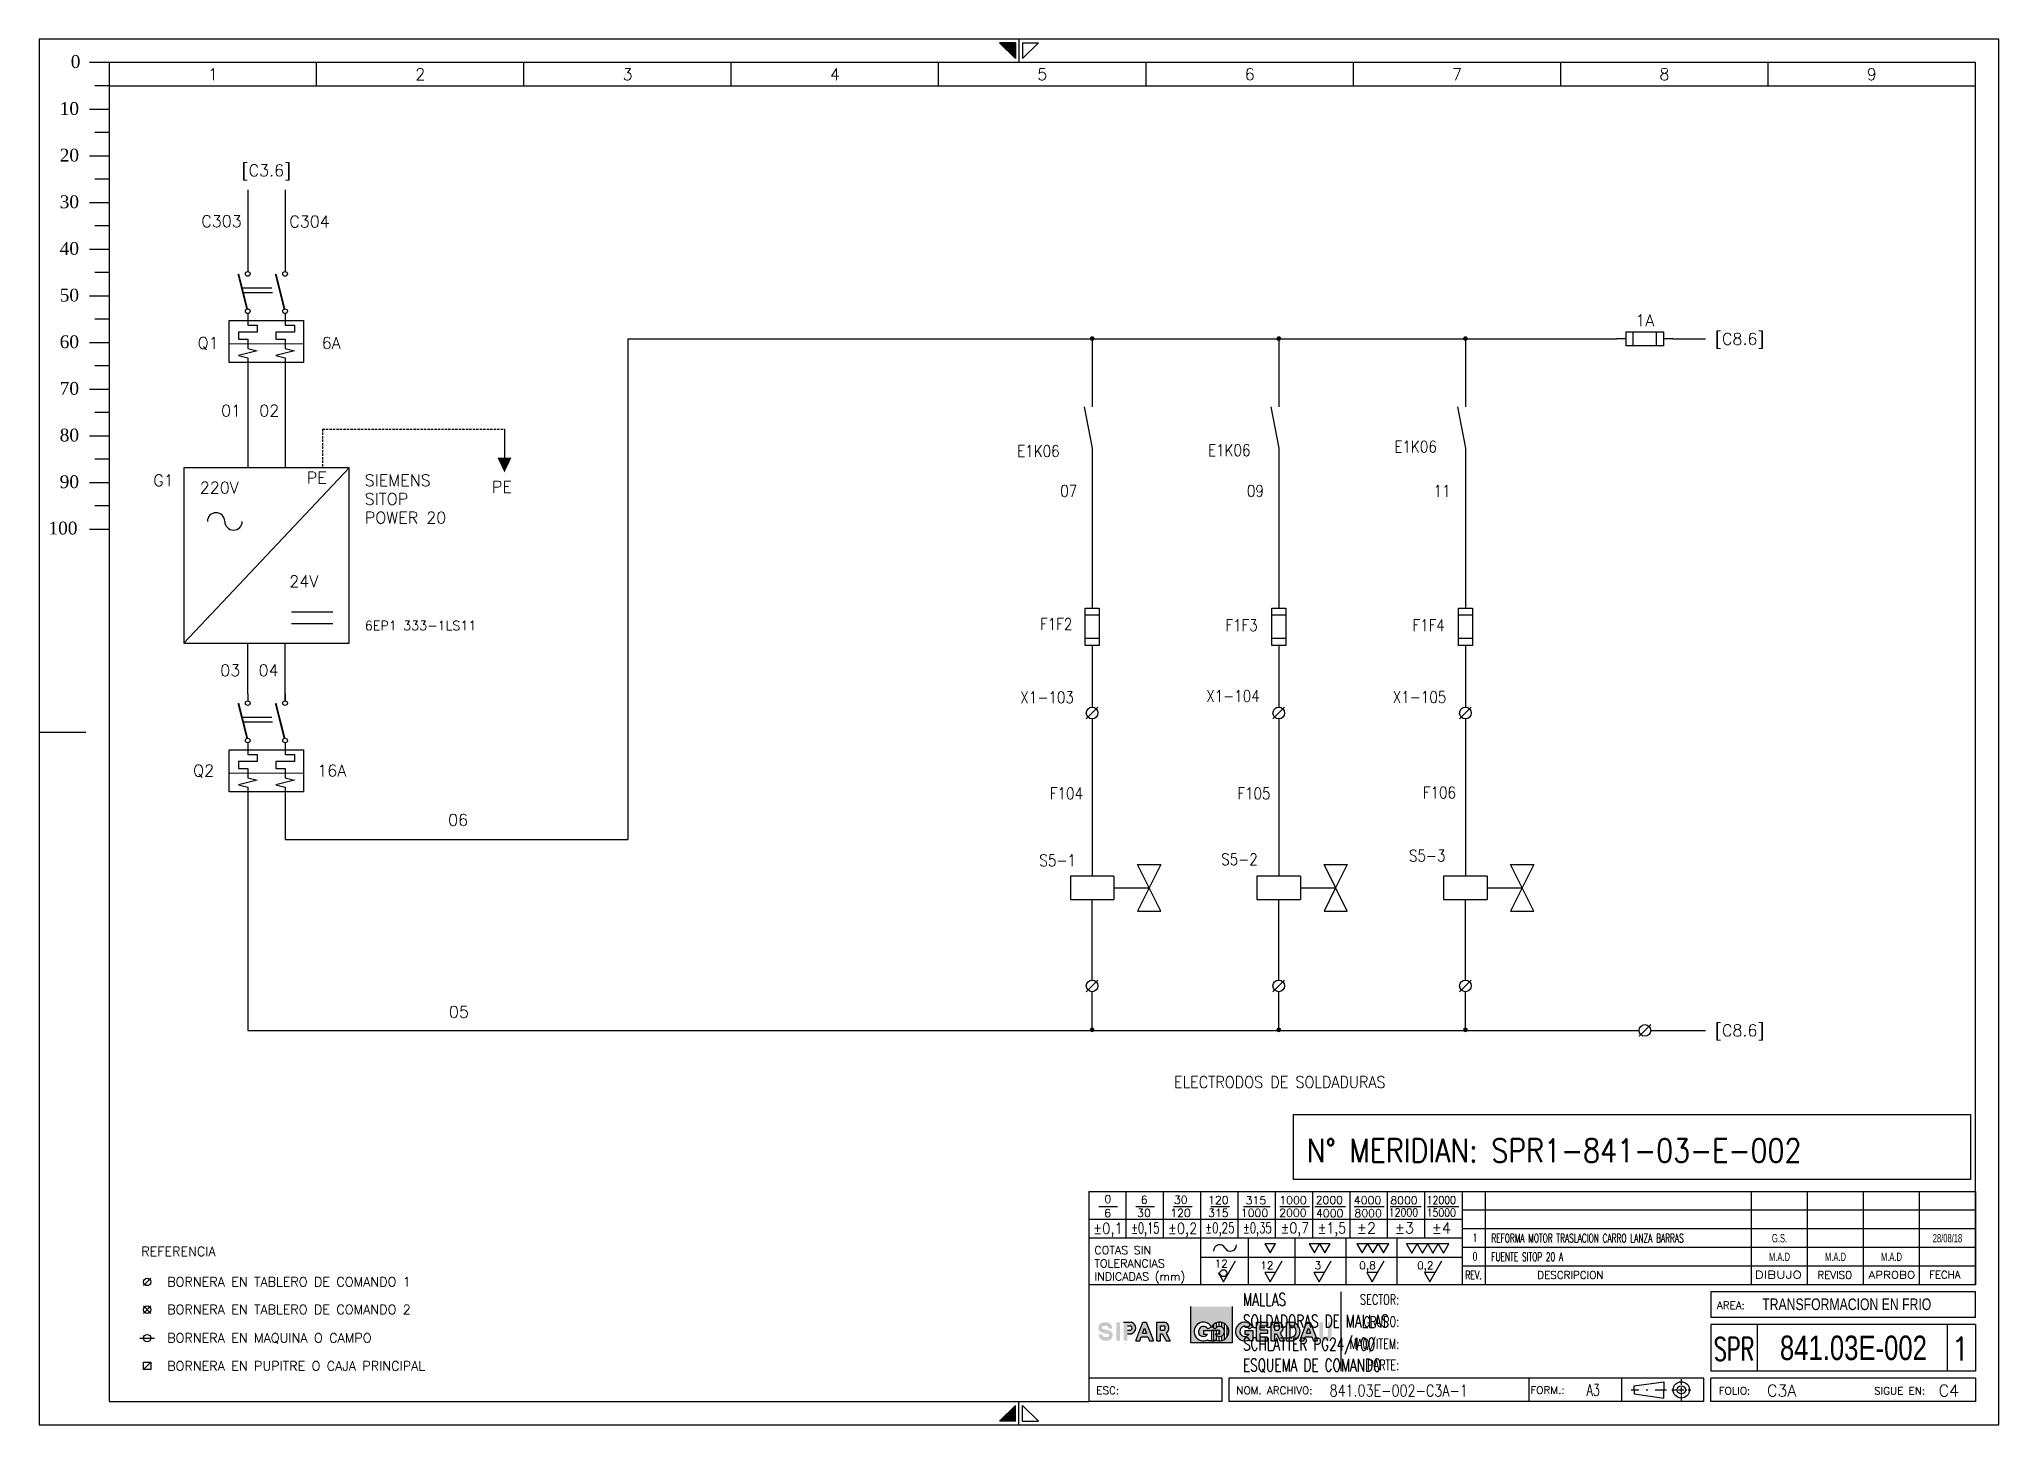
# Model space of a CAD drawing. Header units: millimetres. Extents: x 0 to 420, y 0 to 297.
import ezdxf
from ezdxf.enums import TextEntityAlignment as Align

# ---------------------------------------------------------------- set-up
doc = ezdxf.new("R2010")
doc.units = ezdxf.units.MM
doc.linetypes.add('DASHED2', pattern=[9.525, 6.35, -3.175])
doc.linetypes.add('LÍNEAS_OCULTASX2', pattern=[0.75, 0.5, -0.25])
for name, color, linetype in [('COMPONENTES', 4, 'Continuous'), ('LINE-CONEX', 3, 'Continuous'), ('MARGENES', 6, 'Continuous'), ('REC', 6, 'Continuous'), ('TEX', 150, 'Continuous'), ('TEXTO', 7, 'Continuous'), ('Textos', 150, 'Continuous'), ('TITULO', 6, 'Continuous')]:
    doc.layers.add(name, color=color, linetype=linetype)
doc.styles.add('ARIAL', font='arial.ttf', dxfattribs={"height": 2})
doc.styles.add('DUTCH801', font='dutcheb.ttf', dxfattribs={"width": 1.75, "height": 2.75})
doc.styles.add('LCOTAS', font='ROMANS')
doc.styles.add('LETRA2', font='swissk.ttf', dxfattribs={"height": 2})
doc.styles.add('LETRA25', font='romans', dxfattribs={"height": 2.5})
doc.styles.add('LETRA4', font='ROMANS', dxfattribs={"height": 4})
doc.styles.add('LETRA5', font='ROMANS', dxfattribs={"height": 5})
doc.styles.add('ROMANS', font='romans.shx', dxfattribs={"width": 0.85})
doc.styles.add('SIMPLEX', font='SIMPLEX.shx')
doc.styles.get("Standard").update_dxf_attribs({"font": 'arial.ttf'})

# ---------------------------------------------------------------- blocks, each defined once
blk = doc.blocks.new('A3')
at = {"layer": 'TEX'}
h = blk.add_hatch(color=256, dxfattribs=at)
h.paths.add_polyline_path([(255.67, 25.35), (246.84, 25.35), (246.84, 17.57), (255.67, 17.57)])
h.paths.add_polyline_path([(252.04, 18.24), (252.04, 18.01), (251.24, 18.01), (250.44, 18.01), (250.44, 18.24, -2.348205), (251.24, 21, -2.348205)], flags=16)
h.paths.add_polyline_path([(252.08, 19.4), (252.97, 19.4), (252.97, 20.2), (251.24, 20.2), (249.52, 20.2), (249.52, 19.4), (250.41, 19.4, -3.501885), (250.45, 20.54), (251.24, 21), (252.04, 20.54, -3.501885)], flags=0)
h = blk.add_hatch(color=256, dxfattribs=at)
h.paths.add_polyline_path([(228.13, 21.15), (228.25, 21.17), (228.36, 21.18), (228.49, 21.19), (228.63, 21.18), (228.75, 21.17), (228.86, 21.14), (228.97, 21.08), (229.08, 21), (229.15, 20.89), (229.18, 20.81), (229.2, 20.7), (229.21, 20.6), (230.01, 20.6), (230, 20.66), (230, 20.7), (229.99, 20.75), (229.99, 20.8), (229.98, 20.84), (229.98, 20.88), (229.97, 20.92), (229.96, 20.96), (229.95, 21), (229.94, 21.04), (229.93, 21.08), (229.91, 21.12), (229.9, 21.17), (229.88, 21.21), (229.86, 21.25), (229.83, 21.29), (229.81, 21.34), (229.78, 21.38), (229.75, 21.43), (229.71, 21.47), (229.68, 21.51), (229.64, 21.55), (229.6, 21.59), (229.56, 21.63), (229.52, 21.66), (229.47, 21.7), (229.43, 21.73), (229.38, 21.76), (229.34, 21.79), (229.29, 21.81), (229.25, 21.83), (229.21, 21.85), (229.16, 21.87), (229.12, 21.89), (229.08, 21.9), (229.03, 21.92), (228.99, 21.93), (228.95, 21.94), (228.91, 21.95), (228.87, 21.95), (228.83, 21.96), (228.78, 21.97), (228.74, 21.97), (228.7, 21.97), (228.66, 21.98), (228.62, 21.98), (228.58, 21.98), (228.54, 21.98), (228.5, 21.98), (228.46, 21.98), (228.42, 21.98), (228.38, 21.98), (228.34, 21.98), (228.3, 21.98), (228.25, 21.97), (228.21, 21.97), (228.16, 21.97), (228.11, 21.96), (228.06, 21.95), (228.01, 21.94), (227.95, 21.93), (227.9, 21.92), (227.84, 21.9), (227.78, 21.88), (227.72, 21.86), (227.66, 21.83), (227.6, 21.8), (227.54, 21.77), (227.48, 21.73), (227.42, 21.69), (227.37, 21.65), (227.32, 21.6), (227.27, 21.55), (227.23, 21.5), (227.19, 21.44), (227.15, 21.38), (227.12, 21.31), (227.1, 21.25), (227.07, 21.18), (227.05, 21.12), (227.03, 21.05), (227.02, 20.98), (227.01, 20.92), (227, 20.85), (227, 20.79), (227, 20.72), (227, 20.66), (227.01, 20.6), (227.02, 20.54), (227.04, 20.49), (227.05, 20.44), (227.08, 20.39), (227.1, 20.34), (227.13, 20.29), (227.16, 20.24), (227.19, 20.2), (227.23, 20.16), (227.26, 20.11), (227.3, 20.07), (227.34, 20.04), (227.38, 20), (227.39, 19.99), (227.54, 19.91), (227.8, 19.79), (228.09, 19.7), (228.41, 19.62), (228.72, 19.54), (228.99, 19.49), (229.14, 19.43), (229.29, 19.29), (229.28, 19.1), (229.2, 18.94), (229.03, 18.86), (228.78, 18.82), (228.55, 18.81), (228.34, 18.82), (228.19, 18.86), (228.04, 18.96), (227.92, 19.1), (227.89, 19.21), (227.87, 19.4), (227.07, 19.4), (227.07, 19.34), (227.08, 19.3), (227.08, 19.25), (227.09, 19.2), (227.09, 19.16), (227.1, 19.12), (227.11, 19.08), (227.12, 19.04), (227.13, 19), (227.14, 18.96), (227.15, 18.92), (227.16, 18.88), (227.18, 18.83), (227.2, 18.79), (227.22, 18.75), (227.24, 18.71), (227.27, 18.66), (227.3, 18.62), (227.33, 18.57), (227.36, 18.53), (227.4, 18.49), (227.44, 18.45), (227.48, 18.41), (227.52, 18.37), (227.56, 18.34), (227.6, 18.3), (227.65, 18.27), (227.69, 18.24), (227.74, 18.21), (227.78, 18.19), (227.83, 18.17), (227.87, 18.15), (227.91, 18.13), (227.96, 18.11), (228, 18.1), (228.04, 18.08), (228.08, 18.07), (228.13, 18.06), (228.17, 18.05), (228.21, 18.05), (228.25, 18.04), (228.29, 18.03), (228.33, 18.03), (228.37, 18.03), (228.41, 18.02), (228.45, 18.02), (228.49, 18.02), (228.53, 18.02), (228.57, 18.02), (228.61, 18.02), (228.65, 18.02), (228.7, 18.02), (228.74, 18.02), (228.78, 18.02), (228.82, 18.03), (228.87, 18.03), (228.92, 18.03), (228.97, 18.04), (229.02, 18.05), (229.07, 18.06), (229.12, 18.07), (229.18, 18.08), (229.24, 18.1), (229.29, 18.12), (229.35, 18.14), (229.42, 18.17), (229.48, 18.2), (229.54, 18.23), (229.59, 18.27), (229.65, 18.31), (229.71, 18.35), (229.76, 18.4), (229.8, 18.45), (229.85, 18.5), (229.89, 18.56), (229.92, 18.62), (229.95, 18.69), (229.98, 18.75), (230, 18.82), (230.03, 18.88), (230.04, 18.95), (230.06, 19.02), (230.07, 19.08), (230.07, 19.15), (230.08, 19.21), (230.08, 19.28), (230.07, 19.34), (230.07, 19.4), (230.05, 19.46), (230.04, 19.51), (230.02, 19.56), (230, 19.61), (229.97, 19.66), (229.95, 19.71), (229.92, 19.76), (229.88, 19.8), (229.85, 19.84), (229.81, 19.89), (229.77, 19.93), (229.73, 19.96), (229.69, 20), (229.68, 20.01), (229.64, 20.03), (229.58, 20.06), (229.53, 20.09), (229.48, 20.11), (229.43, 20.14), (229.38, 20.16), (229.34, 20.18), (229.29, 20.19), (229.25, 20.21), (229.21, 20.23), (229.17, 20.24), (229.13, 20.25), (229.09, 20.27), (229.05, 20.28), (229.02, 20.29), (228.98, 20.3), (228.94, 20.31), (228.9, 20.32), (228.86, 20.33), (228.82, 20.34), (228.79, 20.35), (228.69, 20.37), (228.62, 20.39), (228.55, 20.41), (228.51, 20.42), (228.47, 20.43), (228.44, 20.44), (228.4, 20.45), (228.36, 20.46), (228.33, 20.46), (228.29, 20.47), (228.26, 20.48), (228.18, 20.5), (228.09, 20.52), (227.98, 20.56), (227.87, 20.62), (227.79, 20.71), (227.79, 20.83), (227.82, 20.96), (227.89, 21.06), (228, 21.12)])
h.paths.add_polyline_path([(230.87, 18.01), (231.67, 18.01), (231.67, 21.99), (230.87, 21.99)])
h.paths.add_polyline_path([(232.42, 18.01), (233.22, 18.01), (233.22, 19.5), (234.14, 19.5, 0.708852), (234.14, 21.99), (232.42, 21.99)])
h.paths.add_polyline_path([(233.22, 20.3), (233.22, 21.2), (233.97, 21.2, -0.566556), (233.97, 20.3)], flags=16)
h.paths.add_polyline_path([(236.19, 18.83), (237.62, 18.83), (237.94, 18.01), (238.8, 18.01), (237.24, 21.99), (236.52, 21.99), (235.03, 18.01), (235.88, 18.01)])
h.paths.add_polyline_path([(236.49, 19.63), (236.89, 20.7), (237.31, 19.63)], flags=16)
h.paths.add_polyline_path([(240.35, 19.5), (240.71, 19.5), (241.52, 18.01), (242.43, 18.01), (241.52, 19.67, 0.672291), (241.2, 21.99), (239.55, 21.99), (239.55, 18.01), (240.35, 18.01)])
h.paths.add_polyline_path([(240.35, 20.3), (240.35, 21.2), (241.15, 21.2, -0.508421), (241.1, 20.3)], flags=16)
h = blk.add_hatch(dxfattribs=at)
h.set_pattern_fill('ANSI31', color=256, scale=0.179464, angle=45, style=0)
h.set_pattern_definition([(90, (130.9459, 1.37434), (-0.5697977, 1e-16), [])])
h.paths.add_polyline_path([(251.24, 21), (252.04, 20.54, -3.501885), (252.08, 19.4), (252.97, 19.4), (252.97, 20.2), (251.24, 20.2), (251.24, 18.01), (252.04, 18.01), (252.04, 18.24, 2.348205)])
h = blk.add_hatch(color=256, dxfattribs=at)
h.paths.add_polyline_path([(259.33, 18.24), (259.33, 18.01), (260.13, 18.01), (260.13, 20.2), (258.4, 20.2), (258.4, 19.4), (259.29, 19.4, -3.501885), (259.33, 20.54), (260.13, 21, 2.348205)])
h.paths.add_polyline_path([(263.26, 21.99), (260.87, 21.99), (260.87, 18.01), (263.26, 18.01), (263.26, 18.8), (261.66, 18.8), (261.66, 19.56), (263.26, 19.56), (263.26, 20.36), (261.66, 20.36), (261.66, 21.2), (263.26, 21.2)])
h.paths.add_polyline_path([(265.68, 21.99), (264.02, 21.99), (264.02, 18.01), (264.82, 18.01), (264.82, 19.5), (265.18, 19.5), (265.99, 18.01), (266.9, 18.01), (266, 19.67, 0.672291)])
h.paths.add_polyline_path([(264.82, 21.2), (265.63, 21.2, -0.508421), (265.58, 20.3), (264.82, 20.3)], flags=16)
h.paths.add_polyline_path([(268.57, 21.99), (267.33, 21.99), (267.33, 18.01), (268.59, 18.01, 0.825148)])
h.paths.add_polyline_path([(268.12, 21.2), (268.49, 21.2, -0.780464), (268.5, 18.8), (268.12, 18.8)], flags=16)
h.paths.add_polyline_path([(272.41, 21.97), (271.69, 21.99), (270.19, 18.01), (271.04, 18.01), (271.35, 18.83), (272.79, 18.83), (273.11, 18.01), (273.97, 18.01)])
h.paths.add_polyline_path([(272.05, 20.7), (272.47, 19.63), (271.65, 19.63)], flags=16)
h.paths.add_polyline_path([(275.15, 21.99), (274.35, 21.99), (274.35, 19.12, 0.841466), (277, 19.12), (277, 21.99), (276.2, 21.99), (276.2, 19.2, -0.760831), (275.15, 19.2)])
at = {"layer": 'MARGENES', "color": 4}
for p, q in [((420, 297), (0, 297)), ((0, 297), (0, 0)), ((209.23, 296.25), (205.83, 296.25)), ((209.23, 292.85), (205.83, 296.25)), ((209.23, 296.25), (209.23, 292.85)), ((210, 297), (210, 292)), ((210.77, 292.85), (214.17, 296.25)), ((210.77, 296.25), (214.17, 296.25)), ((210.77, 296.25), (210.77, 292.85)), ((420, 0), (420, 297)), ((0, 148.5), (10.02, 148.5)), ((210, 0), (210, 5)), ((0, 0), (420, 0)), ((209.23, 4.15), (205.83, 0.75)), ((209.23, 0.75), (205.83, 0.75)), ((209.23, 0.75), (209.23, 4.15)), ((210.77, 4.15), (214.17, 0.75)), ((210.77, 0.75), (210.77, 4.15)), ((210.77, 0.75), (214.17, 0.75))]:
    blk.add_line(p, q, dxfattribs=at)
at = {"layer": 'MARGENES'}
for p, q in [((415, 292), (15, 292)), ((15, 292), (15, 5)), ((415, 30), (415, 292)), ((415, 50), (415, 30)), ((415, 23), (415, 28.5)), ((415, 21.5), (415, 11.5)), ((415, 10), (415, 5)), ((15, 5), (225, 5)), ((253.5, 5), (225, 5)), ((356.78, 5), (255, 5)), ((415, 5), (358.28, 5))]:
    blk.add_line(p, q, dxfattribs=at)
at = {"layer": 'MARGENES', "color": 1}
for p, q in [((59.44, 287), (59.44, 292)), ((103.89, 287), (103.89, 292)), ((148.33, 287), (148.33, 292)), ((192.78, 287), (192.78, 292)), ((237.22, 287), (237.22, 292)), ((281.67, 287), (281.67, 292)), ((326.11, 287), (326.11, 292)), ((370.56, 287), (370.56, 292)), ((15, 287), (415, 287)), ((227.1, 46.76), (231.1, 46.76)), ((233, 40), (233, 50)), ((235.06, 46.82), (239.06, 46.82)), ((241, 40), (241, 50)), ((243.1, 46.76), (247.1, 46.76)), ((249, 30), (249, 50)), ((251.1, 46.76), (255.1, 46.76)), ((257, 40), (257, 50)), ((258.14, 46.76), (263.81, 46.76)), ((265, 40), (265, 50)), ((265.88, 46.76), (272.28, 46.76)), ((273, 40), (273, 50)), ((273.41, 46.76), (280, 46.76)), ((281, 40), (281, 50)), ((281.87, 46.76), (288.24, 46.76)), ((289, 40), (289, 50)), ((289.57, 46.76), (296.2, 46.76)), ((297, 40), (297, 50)), ((297.52, 46.76), (304.29, 46.76)), ((310, 30), (310, 50)), ((367, 30), (367, 50)), ((379, 30), (379, 50)), ((391, 30), (391, 50)), ((403, 30), (403, 50)), ((305, 44), (225, 44)), ((415, 46), (305, 46)), ((415, 42), (305, 42)), ((259.09, 40), (259.09, 30)), ((269.09, 40), (269.09, 30)), ((280.02, 40), (280.02, 30)), ((290.95, 40), (290.95, 30)), ((415, 38), (305, 38)), ((305, 35.88), (249, 35.88)), ((253.8, 30.65), (256.41, 35.15)), ((263.8, 30.65), (266.41, 35.15)), ((274.32, 30.65), (276.92, 35.15)), ((285.67, 30.65), (288.27, 35.15)), ((298.06, 30.65), (300.66, 35.15)), ((415, 34), (305, 34)), ((252.67, 32.62), (253.8, 30.65)), ((262.67, 32.62), (263.8, 30.65)), ((264.94, 32.62), (262.67, 32.62)), ((273.19, 32.62), (274.32, 30.65)), ((275.46, 32.62), (273.19, 32.62)), ((284.53, 32.62), (285.67, 30.65)), ((286.81, 32.62), (284.53, 32.62)), ((296.92, 32.62), (298.06, 30.65)), ((299.2, 32.62), (296.92, 32.62)), ((351.94, 9.77), (351.94, 8.55)), ((341.17, 7.49), (342.83, 7.49)), ((344.43, 7.49), (344.79, 7.49)), ((346.34, 7.49), (348.79, 7.49)), ((349.91, 7.49), (350.08, 7.49)), ((349.99, 7.49), (350.86, 7.49)), ((351.35, 7.49), (352.48, 7.49)), ((351.94, 8.39), (351.94, 8.23)), ((351.94, 8.02), (351.94, 6.94)), ((351.94, 6.7), (351.94, 6.45)), ((351.94, 6.26), (351.94, 5.18)), ((353.02, 7.49), (353.16, 7.49)), ((353.42, 7.49), (353.96, 7.49))]:
    blk.add_line(p, q, dxfattribs=at)
at = {"layer": 'MARGENES', "color": 7}
for p, q in [((225, 50), (415, 50)), ((305, 50), (305, 30)), ((305, 40), (225, 40)), ((415, 30), (225, 30)), ((279, 28.5), (279, 11.5)), ((415, 28.5), (358.28, 28.5)), ((358.28, 28.5), (358.28, 23)), ((415, 23), (358.28, 23)), ((415, 21.5), (358.28, 21.5)), ((358.28, 21.5), (358.28, 11.5)), ((368.28, 11.5), (368.28, 21.5)), ((409, 11.5), (409, 21.5)), ((253.5, 10), (225, 10)), ((253.5, 10), (253.5, 5)), ((356.78, 10), (255, 10)), ((255, 10), (255, 5)), ((319.3, 10), (319.3, 5)), ((339.1, 10), (339.1, 5)), ((356.78, 5), (356.78, 10)), ((415, 11.5), (358.28, 11.5)), ((415, 10), (358.28, 10)), ((358.28, 5), (358.28, 10))]:
    blk.add_line(p, q, dxfattribs=at)
at = {"layer": 'MARGENES', "color": 1}
for points in [[(262.67, 38.81), (263.8, 36.84), (264.94, 38.81)], [(272.17, 38.81), (273.3, 36.84), (274.44, 38.81)], [(274.44, 38.81), (275.58, 36.84), (276.72, 38.81)], [(282.43, 38.82), (283.57, 36.85), (284.71, 38.82)], [(284.71, 38.82), (285.84, 36.85), (286.98, 38.82)], [(286.98, 38.82), (288.12, 36.85), (289.26, 38.82)], [(293.04, 38.76), (294.18, 36.79), (295.32, 38.76)], [(295.32, 38.76), (296.45, 36.79), (297.59, 38.76)], [(297.59, 38.76), (298.73, 36.79), (299.87, 38.76)], [(299.87, 38.76), (301, 36.79), (302.14, 38.76)]]:
    blk.add_lwpolyline(points, close=True, dxfattribs=at)
blk.add_circle((253.82, 32.5), 0.742, dxfattribs=at)
for centre, start, end in [((253.01, 37.3), 25.3098, 184.5991), ((255.32, 38.52), 210.3269, 2.285)]:
    blk.add_arc(centre, 1.31, start, end, dxfattribs=at)
at = {"layer": 'MARGENES', "color": 4}
for points in [[(209.23, 296.25), (209.23, 292.85), (205.83, 296.25)], [(209.23, 0.75), (209.23, 4.15), (205.83, 0.75)]]:
    blk.add_solid(points, dxfattribs=at)
at = {"layer": 'REC', "color": 1}
for p, q in [((15, 292), (10.8, 292)), ((15, 287), (11.9, 287)), ((10.8, 282), (15, 282)), ((15, 277), (11.9, 277)), ((10.8, 272), (15, 272)), ((15, 267), (11.9, 267)), ((10.8, 262), (15, 262)), ((15, 257), (11.9, 257)), ((10.8, 252), (15, 252)), ((15, 247), (11.9, 247)), ((10.8, 242), (15, 242)), ((15, 237), (11.9, 237)), ((10.8, 232), (15, 232)), ((15, 227), (11.9, 227)), ((10.8, 222), (15, 222)), ((15, 217), (11.9, 217)), ((10.8, 212), (15, 212)), ((15, 207), (11.9, 207)), ((10.8, 202), (15, 202)), ((15, 197), (11.9, 197)), ((10.8, 192), (15, 192))]:
    blk.add_line(p, q, dxfattribs=at)
at = {"layer": 'REC'}
blk.add_line((225, 50), (225, 5), dxfattribs=at)
at = {"layer": 'TEX'}
for p, q in [((246.84, 17.57), (246.84, 25.35)), ((255.67, 25.35), (255.67, 17.57)), ((232.42, 21.99), (234.14, 21.99)), ((233.22, 21.2), (233.97, 21.2)), ((235.03, 18.01), (236.52, 21.99)), ((236.52, 21.99), (237.24, 21.99)), ((237.24, 21.99), (238.8, 18.01)), ((239.55, 18.01), (239.55, 21.99)), ((239.55, 21.99), (241.2, 21.99)), ((240.35, 20.3), (240.35, 21.2)), ((240.35, 21.2), (241.15, 21.2)), ((260.87, 18.01), (260.87, 21.99)), ((260.87, 21.99), (263.26, 21.99)), ((261.66, 20.36), (261.66, 21.2)), ((261.66, 21.2), (263.26, 21.2)), ((263.26, 21.99), (263.26, 21.2)), ((264.02, 18.01), (264.02, 21.99)), ((264.02, 21.99), (265.68, 21.99)), ((264.82, 20.3), (264.82, 21.2)), ((264.82, 21.2), (265.63, 21.2)), ((267.33, 18.01), (267.33, 21.99)), ((267.33, 21.99), (268.57, 21.99)), ((268.12, 18.8), (268.12, 21.2)), ((268.12, 21.2), (268.49, 21.2)), ((270.19, 18.01), (271.69, 21.99)), ((271.69, 21.99), (272.41, 21.97)), ((272.41, 21.97), (273.97, 18.01)), ((233.22, 20.3), (233.97, 20.3)), ((233.22, 19.5), (234.14, 19.5)), ((235.03, 18.01), (235.88, 18.01)), ((235.88, 18.01), (236.19, 18.83)), ((236.19, 18.83), (237.62, 18.83)), ((236.49, 19.63), (236.89, 20.7)), ((236.49, 19.63), (237.31, 19.63)), ((236.89, 20.7), (237.31, 19.63)), ((237.62, 18.83), (237.94, 18.01)), ((237.94, 18.01), (238.8, 18.01)), ((239.55, 18.01), (240.35, 18.01)), ((240.35, 20.3), (241.1, 20.3)), ((240.35, 18.01), (240.35, 19.5)), ((240.35, 19.5), (240.71, 19.5)), ((240.71, 19.5), (241.52, 18.01)), ((241.52, 19.67), (242.43, 18.01)), ((241.52, 18.01), (242.43, 18.01)), ((255.67, 17.57), (246.84, 17.57)), ((249.52, 20.2), (249.52, 19.4)), ((249.52, 20.2), (251.24, 20.2)), ((249.52, 19.4), (250.41, 19.4)), ((250.44, 18.24), (250.44, 18.01)), ((251.24, 18.01), (250.44, 18.01)), ((250.45, 20.54), (251.24, 21)), ((252.04, 20.54), (251.24, 21)), ((252.97, 20.2), (251.24, 20.2)), ((251.24, 20.2), (251.24, 18.01)), ((251.24, 20.2), (251.24, 18.01)), ((251.24, 18.01), (252.04, 18.01)), ((252.04, 18.24), (252.04, 18.01)), ((252.97, 19.4), (252.08, 19.4)), ((252.97, 20.2), (252.97, 19.4)), ((258.4, 20.2), (260.13, 20.2)), ((258.4, 20.2), (258.4, 19.4)), ((258.4, 19.4), (259.29, 19.4)), ((259.33, 20.54), (260.13, 21)), ((259.33, 18.24), (259.33, 18.01)), ((260.13, 18.01), (259.33, 18.01)), ((260.13, 20.2), (260.13, 18.01)), ((260.87, 18.01), (263.26, 18.01)), ((261.66, 20.36), (263.26, 20.36)), ((261.66, 18.8), (261.66, 19.56)), ((263.26, 19.56), (261.66, 19.56)), ((263.26, 18.8), (261.66, 18.8)), ((263.26, 20.36), (263.26, 19.56)), ((263.26, 18.01), (263.26, 18.8)), ((264.02, 18.01), (264.82, 18.01)), ((264.82, 20.3), (265.58, 20.3)), ((264.82, 18.01), (264.82, 19.5)), ((264.82, 19.5), (265.18, 19.5)), ((265.18, 19.5), (265.99, 18.01)), ((265.99, 18.01), (266.9, 18.01)), ((266, 19.67), (266.9, 18.01)), ((267.33, 18.01), (268.59, 18.01)), ((268.12, 18.8), (268.5, 18.8)), ((270.19, 18.01), (271.04, 18.01)), ((271.04, 18.01), (271.35, 18.83)), ((271.35, 18.83), (272.79, 18.83)), ((271.65, 19.63), (272.05, 20.7)), ((271.65, 19.63), (272.47, 19.63)), ((272.05, 20.7), (272.47, 19.63)), ((272.79, 18.83), (273.11, 18.01)), ((273.11, 18.01), (273.97, 18.01))]:
    blk.add_line(p, q, dxfattribs=at)
for centre, radius, start, end in [((233.7, 20.75), 0.524, 300.9321, 59.0679), ((233.7, 20.75), 1.32, 289.338, 70.662), ((240.8, 20.77), 0.558, 302.7945, 50.5935), ((240.89, 20.77), 1.27, 300.0461, 75.6964), ((249.52, 20), 1.99, 30, 297.7317), ((249.52, 20), 1.08, 30, 326.251), ((252.97, 20), 1.99, 242.2683, 150), ((252.97, 20), 1.08, 213.749, 150), ((258.4, 20), 1.99, 30, 297.7317), ((258.4, 20), 1.08, 30, 326.251), ((265.27, 20.77), 0.558, 302.7945, 50.5935), ((265.36, 20.77), 1.27, 300.0461, 75.6964), ((268.2, 20), 1.23, 284.4183, 76.3013), ((268.2, 20), 2.03, 281.2242, 79.3349)]:
    blk.add_arc(centre, radius, start, end, dxfattribs=at)
at = {"layer": 'Textos'}
for p, q in [((341.85, 8.34), (348.22, 9.24)), ((348.22, 9.24), (348.22, 7.49)), ((341.85, 7.49), (341.85, 8.34)), ((341.85, 7.49), (341.85, 6.63)), ((341.85, 6.63), (348.22, 5.73)), ((348.22, 5.73), (348.22, 7.49))]:
    blk.add_line(p, q, dxfattribs=at)
for radius in [1.75, 0.877]:
    blk.add_circle((351.94, 7.49), radius, dxfattribs=at)
at = {"layer": 'MARGENES', "color": 1, "style": 'LCOTAS'}
for s, height, p in [('0', 1.71, (228.3, 47.52)), ('6', 1.71, (228.26, 44.52)), ('30', 1.71, (235.33, 44.55)), ('6', 1.71, (236.08, 47.38)), ('120', 1.71, (242.42, 44.55)), ('30', 1.71, (243.21, 47.37)), ('315', 1.71, (250.53, 44.55)), ('120', 1.71, (250.53, 47.32)), ('1000', 1.71, (257.54, 44.57)), ('315', 1.71, (258.57, 47.26)), ('2000', 1.71, (265.77, 44.58)), ('1000', 1.71, (265.8, 47.3)), ('2000', 1.71, (273.58, 47.32)), ('4000', 1.71, (273.66, 44.5)), ('4000', 1.71, (281.77, 47.28)), ('8000', 1.71, (281.9, 44.51)), ('8000', 1.71, (289.58, 47.26)), ('%%P2', 2.3, (282.4, 41.04)), ('%%P3', 2.3, (290.53, 41.04)), ('%%P4', 2.3, (298.48, 41.04)), ('COTAS SIN', 1.743, (226.15, 36.55)), ('TOLERANCIAS', 1.743, (226.15, 33.72)), ('12', 1.656, (251.94, 33.74)), ('12', 1.656, (261.7, 33.33)), ('3', 1.66, (273.35, 33.33)), ('0,8', 1.656, (282.92, 33.33)), ('0,2', 1.656, (295.31, 33.33)), ('INDICADAS (mm)', 1.743, (226.15, 30.9))]:
    blk.add_text(s, height=height, dxfattribs=at).set_placement(p)
for s, height, width, p, p2 in [('12000', 1.71, 0.797835, (289.25, 44.67), (295.55, 44.67)), ('12000', 1.71, 0.790089, (297.4, 47.32), (303.64, 47.32)), ('15000', 1.71, 0.790089, (297.4, 44.63), (303.64, 44.63)), ('%%P0,1', 2.3, 0.865454, (225.88, 40.96), (232.23, 40.96)), ('%%P0,15', 2.3, 0.598358, (234.03, 41.03), (240.12, 41.03)), ('%%P0,2', 2.3, 0.787915, (241.91, 40.96), (248.21, 40.96)), ('%%P0,25', 2.3, 0.617458, (249.89, 41.06), (256.18, 41.06)), ('%%P0,35', 2.3, 0.603736, (257.99, 41.06), (264.14, 41.06)), ('%%P0,7', 2.3, 0.760403, (266.1, 41.06), (272.18, 41.06)), ('%%P1,5', 2.3, 0.762292, (274.03, 41.03), (280.12, 41.03))]:
    blk.add_text(s, height=height, dxfattribs=dict(at, width=width)).set_placement(p, p2, align=Align.FIT)
at = {"layer": 'REC', "color": 1, "style": 'DUTCH801'}
for s, p in [('0', (6.76, 290.84)), ('10', (4.39, 280.77)), ('20', (4.39, 270.77)), ('30', (4.39, 260.77)), ('40', (4.39, 250.77)), ('50', (4.39, 240.77)), ('60', (4.39, 230.77)), ('70', (4.39, 220.77)), ('80', (4.39, 210.77)), ('90', (4.39, 200.77)), ('100', (1.98, 190.84))]:
    blk.add_text(s, height=2.75, dxfattribs=at).set_placement(p)
at = {"layer": 'TEX', "style": 'LCOTAS'}
for s, p in [('1', (37.22, 289.5)), ('2', (81.67, 289.5)), ('3', (126.11, 289.5)), ('4', (170.56, 289.5)), ('5', (215, 289.5)), ('6', (259.44, 289.5)), ('7', (303.89, 289.5)), ('8', (348.33, 289.5)), ('9', (392.78, 289.5))]:
    blk.add_text(s, height=2.5, dxfattribs=at).set_placement(p, align=Align.MIDDLE_CENTER)
at = {"layer": 'TEX', "width": 0.6456}
for tag, p in [('DIBUJO', (373, 48)), ('REVISO', (385, 48)), ('APROBO', (397, 48)), ('FECHA', (409, 48)), ('DIBUJO', (373, 44)), ('REVISO', (385, 44)), ('APROBO', (397, 44)), ('FECHA', (409, 44)), ('DIBUJO', (373, 40)), ('REVISO', (385, 40)), ('APROBO', (397, 40)), ('FECHA', (409, 40)), ('DIBUJO', (373, 36)), ('REVISO', (385, 36)), ('APROBO', (397, 36)), ('FECHA', (409, 36))]:
    blk.add_attdef(tag, text='', height=1.8, dxfattribs=at).set_placement(p, align=Align.MIDDLE_CENTER)
at = {"layer": 'Textos', "style": 'LCOTAS'}
for s, height, width, p, p2 in [('REV.', 1.8, 0.645643, (305.64, 31.2), (309.18, 31.2)), ('DIBUJO', 1.6, 1.231263, (367.73, 31.37), (377.77, 31.37)), ('APROBO', 1.6, 1.075207, (392.08, 31.33), (402.07, 31.33))]:
    blk.add_text(s, height=height, dxfattribs=dict(at, width=width)).set_placement(p, p2, align=Align.FIT)
for s, height, p in [('DESCRIPCION', 1.62, (321.1, 31.3)), ('REVISO', 1.6, (381.15, 31.32)), ('FECHA', 1.6, (405.07, 31.37)), ('AREA:', 1.627, (359.58, 24.81)), ('ESC:', 1.627, (226.58, 6.56)), ('NOM. ARCHIVO:', 1.6271, (256.58, 6.56)), ('FORM.:', 1.627, (319.62, 6.62)), ('FOLIO:', 1.627, (359.97, 6.47)), ('SIGUE EN:', 1.627, (393.27, 6.47))]:
    blk.add_text(s, height=height, dxfattribs=at).set_placement(p)
at = {"layer": 'Textos', "style": 'LCOTAS', "width": 0.7}
for s, p in [('SECTOR:', (291.49, 25.76)), ('GRUPO:', (291.49, 21.03)), ('MAQ/ITEM:', (291.49, 16.26)), ('PARTE:', (291.49, 11.74))]:
    blk.add_text(s, height=2.169, dxfattribs=at).set_placement(p, align=Align.RIGHT)
at = {"layer": 'Textos', "style": 'LCOTAS', "width": 0.645643}
for p in [(307.74, 48.1), (307.74, 44.1), (307.74, 40.1), (307.74, 36.1)]:
    blk.add_attdef('REV', text='', height=1.8, dxfattribs=at).set_placement(p, align=Align.MIDDLE)
at = {"layer": 'Textos'}
for tag, p, height, style, width in [('TEXTO_DE_REVISION', (311.23, 47.1), 1.8, 'LCOTAS', 0.645643), ('TEXTO_DE_REVISION', (311.23, 43.1), 1.8, 'LCOTAS', 0.645643), ('TEXTO_DE_REVISION', (311.23, 39.1), 1.8, 'LCOTAS', 0.645643), ('TEXTO_DE_REVISION', (311.23, 35.1), 1.8, 'LCOTAS', 0.645643), ('ARCHIVO', (276.56, 6.1), 2.5, 'LETRA25', 0.8)]:
    blk.add_attdef(tag, p, '', height=height, dxfattribs=dict(at, style=style, width=width))
for tag, style, width, p in [('AREA', 'ARIAL', 0.75, (387.41, 25.84)), ('A', 'LETRA25', 0.7, (333.06, 7.45))]:
    blk.add_attdef(tag, text='', height=2.5, dxfattribs=dict(at, style=style, width=width)).set_placement(p, align=Align.MIDDLE_CENTER)
at = {"layer": 'Textos', "style": 'LETRA25'}
for tag, p in [('ESC', (232.65, 6.1)), ('FOLIO', (370.29, 6.1)), ('SIGUE EN', (407.08, 6.1))]:
    blk.add_attdef(tag, p, '', height=2.5, dxfattribs=at)
at = {"layer": 'TITULO', "color": 150, "style": 'LETRA4', "width": 0.7}
for tag, p in [('SECTOR', (292.49, 25.49)), ('GRUPO', (292.49, 20.87)), ('MAQ/ITEM', (292.49, 15.96)), ('PARTE', (292.49, 11.44))]:
    blk.add_attdef(tag, p, '', height=2.5, dxfattribs=at)
at = {"layer": 'TITULO', "style": 'LETRA5', "width": 0.65}
blk.add_attdef('COD', text='', height=5, dxfattribs=at).set_placement((363.24, 16.25), align=Align.MIDDLE)
at = {"layer": 'TITULO', "color": 6, "style": 'LETRA2', "width": 0.75}
blk.add_attdef('NUMERO', text='', height=5.25, dxfattribs=at).set_placement((388.84, 16.5), align=Align.MIDDLE_CENTER)
at = {"layer": 'TITULO', "style": 'LETRA5'}
blk.add_attdef('REV', text='', height=5, dxfattribs=at).set_placement((411.77, 16.3), align=Align.MIDDLE)
blk = doc.blocks.new('TERM_2F')
at = {"layer": 'COMPONENTES'}
for p, q in [((0, 0), (0, -1.5)), ((8, 0), (8, -1.5)), ((12, -21), (12, -12)), ((0, -21), (0, -24.18)), ((8, -21), (8, -24.18))]:
    blk.add_line(p, q, dxfattribs=at)
at = {"layer": 'COMPONENTES', "linetype": 'DASHED2'}
for p, q in [((-1.16, -5), (6.75, -5)), ((-1, -6), (7, -6))]:
    blk.add_line(p, q, dxfattribs=at)
at = {"layer": 'COMPONENTES'}
for points, const_width in [([(-0.12, -9.51), (-2, -2)], 0.4), ([(7.88, -9.51), (6, -2)], 0.4), ([(12, -17), (-4, -17)], 0.2)]:
    blk.add_lwpolyline(points, dxfattribs=dict(at, const_width=const_width))
for points in [[(12, -21), (-4, -21), (-4, -12), (12, -12)], [(0, -10.5), (0, -13), (2, -13), (2, -14.5), (-2, -14.5), (-2, -16), (0, -16), (0, -18), (2, -18.5), (-2, -19.5), (0, -20), (0, -21)], [(8, -10.5), (8, -13), (10, -13), (10, -14.5), (6, -14.5), (6, -16), (8, -16), (8, -18), (10, -18.5), (6, -19.5), (8, -20), (8, -21)]]:
    blk.add_lwpolyline(points, dxfattribs=at)
for centre in [(0, -2), (8, -2), (0, -10), (8, -10)]:
    blk.add_circle(centre, 0.5, dxfattribs=at)
blk = doc.blocks.new('FUS')
at = {"layer": 'COMPONENTES'}
for p, q in [((0, 0), (0, -2)), ((-1.5, -2), (1.5, -2)), ((-1.5, -10), (-1.5, -2)), ((1.5, -3.5), (-1.5, -3.5)), ((1.5, -2), (1.5, -10)), ((1.5, -8.51), (-1.5, -8.51)), ((1.5, -10), (-1.5, -10)), ((0, -10), (0, -12))]:
    blk.add_line(p, q, dxfattribs=at)
at = {"layer": 'TEXTO', "style": 'SIMPLEX'}
for tag, p in [('NOMBRE', (3, -5)), ('REF', (3, -9))]:
    blk.add_attdef(tag, p, '', height=2, dxfattribs=at)
blk = doc.blocks.new('FUSE1')
at = {"layer": 'LINE-CONEX'}
blk.add_blockref('FUS', (0, 0), dxfattribs=at)

msp = doc.modelspace()

# ---------------------------------------------------------------- linework, layer by layer
at = {"layer": 'COMPONENTES'}
for p, q in [((223.97, 218.22), (225.68, 209.35)), ((263.97, 218.22), (265.68, 209.35)), ((303.97, 218.22), (305.68, 209.35)), ((66.42, 205.12), (30.97, 167.57)), ((225.68, 177.05), (225.68, 175.05)), ((265.68, 177.05), (265.68, 175.05)), ((305.68, 177.05), (305.68, 175.05)), ((54.1, 174.29), (62.93, 174.29)), ((224.18, 167.05), (224.18, 175.05)), ((224.18, 175.05), (227.18, 175.05)), ((227.18, 173.55), (224.18, 173.55)), ((227.18, 175.05), (227.18, 167.05)), ((264.18, 167.05), (264.18, 175.05)), ((264.18, 175.05), (267.18, 175.05)), ((267.18, 173.55), (264.18, 173.55)), ((267.18, 175.05), (267.18, 167.05)), ((304.18, 167.05), (304.18, 175.05)), ((304.18, 175.05), (307.18, 175.05)), ((307.18, 173.55), (304.18, 173.55)), ((307.18, 175.05), (307.18, 167.05)), ((54.1, 171.79), (62.93, 171.79)), ((227.18, 168.54), (224.18, 168.54)), ((267.18, 168.54), (264.18, 168.54)), ((307.18, 168.54), (304.18, 168.54)), ((227.18, 167.05), (224.18, 167.05)), ((225.68, 167.05), (225.68, 165.05)), ((267.18, 167.05), (264.18, 167.05)), ((265.68, 167.05), (265.68, 165.05)), ((307.18, 167.05), (304.18, 167.05)), ((305.68, 167.05), (305.68, 165.05)), ((22.35, 29.83), (23.94, 31.41)), ((23.94, 23.89), (22.35, 25.47)), ((22.35, 23.89), (23.94, 25.47)), ((21.56, 18.59), (24.73, 18.59)), ((22.35, 11.83), (22.35, 13.41)), ((22.35, 13.41), (23.94, 13.41)), ((22.35, 11.83), (23.94, 13.41)), ((23.94, 13.41), (23.94, 11.83)), ((23.94, 11.83), (22.35, 11.83))]:
    msp.add_line(p, q, dxfattribs=at)
at = {"layer": 'COMPONENTES', "linetype": 'Continuous'}
for p, q in [((226.93, 153.82), (224.43, 151.32)), ((266.93, 153.82), (264.43, 151.32)), ((306.93, 153.82), (304.43, 151.32)), ((230.34, 117.6), (221.01, 117.6)), ((221.01, 117.6), (221.01, 112.6)), ((230.34, 117.6), (230.34, 112.6)), ((235.37, 120.1), (240.37, 120.1)), ((240.37, 110.1), (235.37, 120.1)), ((240.37, 120.1), (237.87, 115.1)), ((270.34, 117.6), (261.01, 117.6)), ((261.01, 117.6), (261.01, 112.6)), ((270.34, 117.6), (270.34, 112.6)), ((280.37, 110.1), (275.37, 120.1)), ((275.37, 120.1), (280.37, 120.1)), ((280.37, 120.1), (277.87, 115.1)), ((310.34, 117.6), (301.01, 117.6)), ((301.01, 117.6), (301.01, 112.6)), ((310.34, 117.6), (310.34, 112.6)), ((320.37, 110.1), (315.37, 120.1)), ((315.37, 120.1), (320.37, 120.1)), ((320.37, 120.1), (317.87, 115.1)), ((230.34, 115.1), (237.87, 115.1)), ((237.87, 115.1), (235.37, 110.1)), ((270.34, 115.1), (277.87, 115.1)), ((277.87, 115.1), (275.37, 110.1)), ((310.34, 115.1), (317.87, 115.1)), ((317.87, 115.1), (315.37, 110.1)), ((221.01, 112.6), (230.34, 112.6)), ((235.37, 110.1), (240.37, 110.1)), ((261.01, 112.6), (270.34, 112.6)), ((275.37, 110.1), (280.37, 110.1)), ((301.01, 112.6), (310.34, 112.6)), ((315.37, 110.1), (320.37, 110.1)), ((226.93, 95.34), (224.43, 92.84)), ((266.93, 95.34), (264.43, 92.84)), ((306.93, 95.34), (304.43, 92.84)), ((345.4, 85.77), (342.9, 83.27))]:
    msp.add_line(p, q, dxfattribs=at)
at = {"layer": 'COMPONENTES'}
msp.add_lwpolyline([(30.97, 205.12), (30.97, 167.57), (66.42, 167.57), (66.42, 205.12)], close=True, dxfattribs=at)
at = {"layer": 'COMPONENTES', "linetype": 'Continuous'}
for centre in [(225.68, 152.57), (265.68, 152.57), (305.68, 152.57), (225.68, 94.09), (265.68, 94.09), (305.68, 94.09), (344.15, 84.52)]:
    msp.add_circle(centre, 1.25, dxfattribs=at)
at = {"layer": 'COMPONENTES'}
for centre in [(23.14, 30.62), (23.14, 24.68), (23.14, 18.59)]:
    msp.add_circle(centre, 0.792, dxfattribs=at)
for centre, start, end in [((37.91, 193.64), 0, 180), ((41.65, 193.64), 180, 0)]:
    msp.add_arc(centre, 1.87, start, end, dxfattribs=at)
at = {"layer": 'LINE-CONEX'}
for p, q in [((44.69, 264.71), (44.69, 248.47)), ((52.69, 264.71), (52.69, 248.47)), ((126.14, 232.77), (126.14, 125.45)), ((126.14, 232.77), (338.14, 232.77)), ((225.68, 232.83), (225.68, 218.22)), ((265.68, 232.83), (265.68, 218.22)), ((305.68, 232.83), (305.68, 218.22)), ((350.14, 232.77), (357.16, 232.77)), ((44.69, 226.2), (44.69, 205.12)), ((52.69, 224.51), (52.69, 205.12)), ((99.72, 213.42), (99.72, 207.3)), ((225.68, 209.35), (225.68, 177.05)), ((265.68, 209.35), (265.68, 177.05)), ((305.68, 209.35), (305.68, 177.05)), ((44.69, 156.68), (44.69, 167.57)), ((52.69, 155.18), (52.69, 167.57)), ((225.68, 167.05), (225.68, 153.82)), ((265.68, 167.05), (265.68, 153.82)), ((305.68, 167.05), (305.68, 153.82)), ((225.68, 151.32), (225.68, 117.6)), ((265.68, 151.32), (265.68, 117.6)), ((305.68, 151.32), (305.68, 117.6)), ((44.69, 132.5), (44.69, 84.52)), ((52.69, 132.5), (52.69, 125.45)), ((52.69, 125.45), (126.14, 125.45)), ((225.68, 95.34), (225.68, 112.6)), ((265.68, 95.34), (265.68, 112.6)), ((305.68, 95.34), (305.68, 112.6)), ((225.68, 84.66), (225.68, 92.84)), ((265.68, 84.66), (265.68, 92.84)), ((305.68, 84.66), (305.68, 92.84)), ((345.4, 84.52), (357.17, 84.52))]:
    msp.add_line(p, q, dxfattribs=at)
at = {"layer": 'LINE-CONEX', "linetype": 'LÍNEAS_OCULTASX2'}
for q in [(99.72, 213.42), (60.69, 205.12)]:
    msp.add_line((60.69, 213.42), q, dxfattribs=at)
at = {"layer": 'LINE-CONEX', "linetype": 'Continuous'}
msp.add_line((44.69, 84.52), (342.9, 84.52), dxfattribs=at)
at = {"layer": 'LINE-CONEX', "const_width": 0.5}
for points in [[(225.43, 232.83, 1), (225.93, 232.83, 1)], [(265.43, 232.83, 1), (265.93, 232.83, 1)], [(305.43, 232.83, 1), (305.93, 232.83, 1)], [(225.43, 84.66, 1), (225.93, 84.66, 1)], [(265.43, 84.66, 1), (265.93, 84.66, 1)], [(305.43, 84.66, 1), (305.93, 84.66, 1)]]:
    msp.add_lwpolyline(points, format="xyb", close=True, dxfattribs=at)
at = {"layer": 'LINE-CONEX'}
msp.add_lwpolyline([(99.72, 207.3, 3, 0, 0), (99.72, 204.13, 0, 0, 0)], format="xyseb", dxfattribs=at)
at = {"layer": 'Textos', "color": 1}
msp.add_lwpolyline([(268.8, 66.51), (413.96, 66.51), (413.96, 52.59), (268.8, 52.59)], close=True, dxfattribs=at)

# ---------------------------------------------------------------- block references
for p in [(44.69, 248.69), (44.69, 156.68)]:
    msp.add_blockref('TERM_2F', p)
at = {"layer": 'COMPONENTES', "linetype": 'Continuous', "rotation": 270}
msp.add_blockref('FUSE1', (350.14, 232.77), dxfattribs=at)
at = {"layer": 'LINE-CONEX'}
ref = msp.add_blockref('A3', (0, 0), dxfattribs=at)
ref.add_attrib('AREA', 'TRANSFORMACION EN FRIO', dxfattribs={"layer": 'Textos', "height": 2.5, "style": 'ARIAL', "width": 0.75}).set_placement((387.41, 25.84), align=Align.MIDDLE_CENTER)
ref.add_attrib('COD', 'SPR', dxfattribs={"layer": 'TITULO', "height": 5, "style": 'LETRA5', "width": 0.65}).set_placement((363.24, 16.25), align=Align.MIDDLE)
ref.add_attrib('NUMERO', '841.03E-002', dxfattribs={"layer": 'TITULO', "color": 6, "height": 5.25, "style": 'LETRA2', "width": 0.75}).set_placement((388.84, 16.5), align=Align.MIDDLE_CENTER)
ref.add_attrib('REV', '1', dxfattribs={"layer": 'TITULO', "height": 5, "style": 'LETRA5'}).set_placement((411.77, 16.3), align=Align.MIDDLE)
ref.add_attrib('FOLIO', 'C3A', (370.29, 6.1), dxfattribs={"layer": 'Textos', "height": 2.5, "style": 'LETRA25'})
ref.add_attrib('SIGUE EN', 'C4', (407.08, 6.1), dxfattribs={"layer": 'Textos', "height": 2.5, "style": 'LETRA25'})
ref.add_attrib('SECTOR', 'MALLAS', (258, 25.49), dxfattribs={"layer": 'TITULO', "color": 150, "height": 2.7, "style": 'LETRA4', "width": 0.7})
ref.add_attrib('GRUPO', 'SOLDADORAS DE MALLAS', (258, 20.87), dxfattribs={"layer": 'TITULO', "color": 150, "height": 2.7, "style": 'LETRA4', "width": 0.7})
ref.add_attrib('MAQ/ITEM', 'SCHLATTER PG24/100', (258, 15.96), dxfattribs={"layer": 'TITULO', "color": 150, "height": 2.7, "style": 'LETRA4', "width": 0.7})
ref.add_attrib('PARTE', 'ESQUEMA DE COMANDO', (258, 11.44), dxfattribs={"layer": 'TITULO', "color": 150, "height": 2.7, "style": 'LETRA4', "width": 0.7})
ref.add_attrib('ARCHIVO', '841.03E-002-C3A-1', (276.56, 6.1), dxfattribs={"layer": 'Textos', "height": 2.5, "style": 'LETRA25', "width": 0.8})
ref.add_attrib('A', 'A3', dxfattribs={"layer": 'Textos', "height": 2.5, "style": 'LETRA25', "width": 0.7}).set_placement((333.06, 7.45), align=Align.MIDDLE_CENTER)
ref.add_attrib('REV', '0', dxfattribs={"layer": 'Textos', "height": 1.8, "style": 'LCOTAS', "width": 0.645643}).set_placement((307.74, 36.1), align=Align.MIDDLE)
ref.add_attrib('TEXTO_DE_REVISION', 'FUENTE SITOP 20 A', (311.23, 35.1), dxfattribs={"layer": 'Textos', "height": 1.8, "style": 'LCOTAS', "width": 0.645643})
ref.add_attrib('DIBUJO', 'M.A.D', dxfattribs={"layer": 'TEX', "height": 1.8, "width": 0.6456}).set_placement((373, 36), align=Align.MIDDLE_CENTER)
ref.add_attrib('REVISO', 'M.A.D', dxfattribs={"layer": 'TEX', "height": 1.8, "width": 0.6456}).set_placement((385, 36), align=Align.MIDDLE_CENTER)
ref.add_attrib('APROBO', 'M.A.D', dxfattribs={"layer": 'TEX', "height": 1.8, "width": 0.6456}).set_placement((397, 36), align=Align.MIDDLE_CENTER)
ref.add_attrib('REV', '1', dxfattribs={"layer": 'Textos', "height": 1.8, "style": 'LCOTAS', "width": 0.645643}).set_placement((307.74, 40.1), align=Align.MIDDLE)
ref.add_attrib('TEXTO_DE_REVISION', 'REFORMA MOTOR TRASLACION CARRO LANZA BARRAS', (311.23, 39.1), dxfattribs={"layer": 'Textos', "height": 1.8, "style": 'LCOTAS', "width": 0.645643})
ref.add_attrib('DIBUJO', 'G.S.', dxfattribs={"layer": 'TEX', "height": 1.8, "width": 0.6456}).set_placement((373, 40), align=Align.MIDDLE_CENTER)
ref.add_attrib('FECHA', '28/08/18', dxfattribs={"layer": 'TEX', "height": 1.8, "width": 0.6456}).set_placement((409, 40), align=Align.MIDDLE_CENTER)

# ---------------------------------------------------------------- texts
at = {"layer": 'TEXTO', "style": 'ROMANS'}
for s, p in [('[C3.6]', (48.69, 267.61)), ('1A', (344.14, 235.47))]:
    msp.add_text(s, height=2.5, dxfattribs=at).set_placement(p, align=Align.CENTER)
for s, height, p in [('C303', 2.5, (34.72, 256.74)), ('C304', 2.5, (53.58, 256.67)), ('Q1', 2.5, (33.94, 230.66)), ('6A', 2.5, (60.56, 230.66)), ('01', 2.5, (38.97, 216.12)), ('02', 2.5, (47.16, 216.12)), ('G1', 2.5, (24.44, 201.19)), ('220V', 2.5, (34.4, 199.62)), ('PE', 2.5, (57.34, 201.75)), ('SIEMENS', 2.5, (69.79, 201.2)), ('PE', 2.5, (97.04, 199.79)), ('SITOP', 2.5, (69.79, 197.2)), ('POWER 20', 2.5, (69.79, 193.2)), ('24V', 2.5, (53.6, 179.51)), ('6EP1 333-1LS11', 2, (69.79, 170.3)), ('03', 2.5, (38.81, 160.47)), ('04', 2.5, (47.01, 160.47)), ('Q2', 2.5, (32.98, 138.98)), ('16A', 2.5, (59.6, 138.98)), ('06', 2.5, (87.64, 128.41)), ('05', 2.5, (87.8, 87.26)), ('REFERENCIA', 2, (21.88, 36.18)), ('BORNERA EN TABLERO DE COMANDO 1', 2, (27.44, 29.65)), ('BORNERA EN TABLERO DE COMANDO 2', 2, (27.44, 23.71)), ('BORNERA EN MAQUINA O CAMPO', 2, (27.44, 17.63)), ('BORNERA EN PUPITRE O CAJA PRINCIPAL', 2, (27.44, 11.62))]:
    msp.add_text(s, height=height, dxfattribs=at).set_placement(p)
for p in [(359.16, 232.77), (359.17, 84.52)]:
    msp.add_text('[C8.6]', height=2.5, dxfattribs=at).set_placement(p, align=Align.MIDDLE_LEFT)
at = {"layer": 'TEXTO', "style": 'ROMANS', "width": 0.85}
for s, p in [('E1K06', (250.51, 207.64)), ('E1K06', (290.45, 208.42)), ('E1K06', (209.61, 207.46)), ('07', (218.84, 198.93)), ('09', (258.84, 198.93)), ('11', (298.84, 198.93)), ('F1F2', (214.51, 170.37)), ('F1F3', (254.23, 170.13)), ('F1F4', (294.34, 170.13)), ('X1-103', (210.29, 154.69)), ('X1-104', (250.12, 154.96)), ('X1-105', (290.11, 154.72)), ('F104', (216.62, 134.07)), ('F105', (256.8, 134.07)), ('F106', (296.56, 134.27)), ('S5-1', (214.37, 119.71)), ('S5-2', (253.34, 119.95)), ('S5-3', (293.58, 120.74))]:
    msp.add_text(s, height=2.5, dxfattribs=at).set_placement(p)
at = {"layer": 'TEXTO', "style": 'ROMANS', "width": 0.9}
msp.add_text('ELECTRODOS DE SOLDADURAS', height=2.5, dxfattribs=at).set_placement((265.88, 73.45), align=Align.MIDDLE)
at = {"layer": 'Textos', "insert": (271.7, 61.29), "char_height": 5, "width": 174.7782, "attachment_point": 1, "style": 'ROMANS'}
msp.add_mtext('N° MERIDIAN: SPR1-841-03-E-002', dxfattribs=at)

doc.saveas('drawing.dxf')
